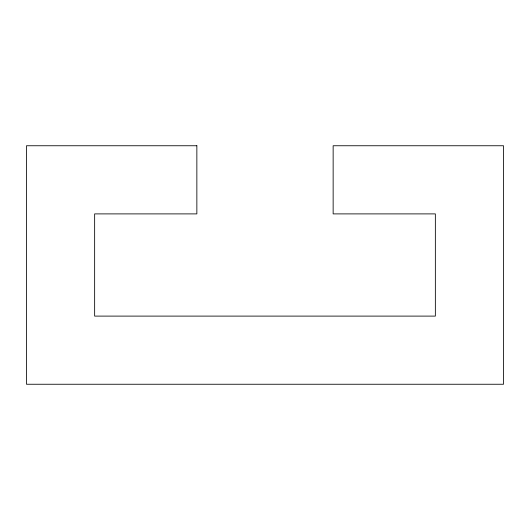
<?xml version="1.0" encoding="UTF-8"?>
<svg xmlns="http://www.w3.org/2000/svg" width="530" height="530" viewBox="0 0 530 530"><rect width="100%" height="100%" fill="white"/><g stroke="black" fill="none" stroke-linecap="round" stroke-linejoin="round"><path stroke-width="0.79" d="M196.855 145.75L26.5 145.75L26.5 384.25L503.5 384.25L503.5 145.75L333.145 145.75L333.145 213.895L435.355 213.895L435.355 316.105L94.645 316.105L94.645 213.895L196.855 213.895L196.855 145.75"/></g></svg>
